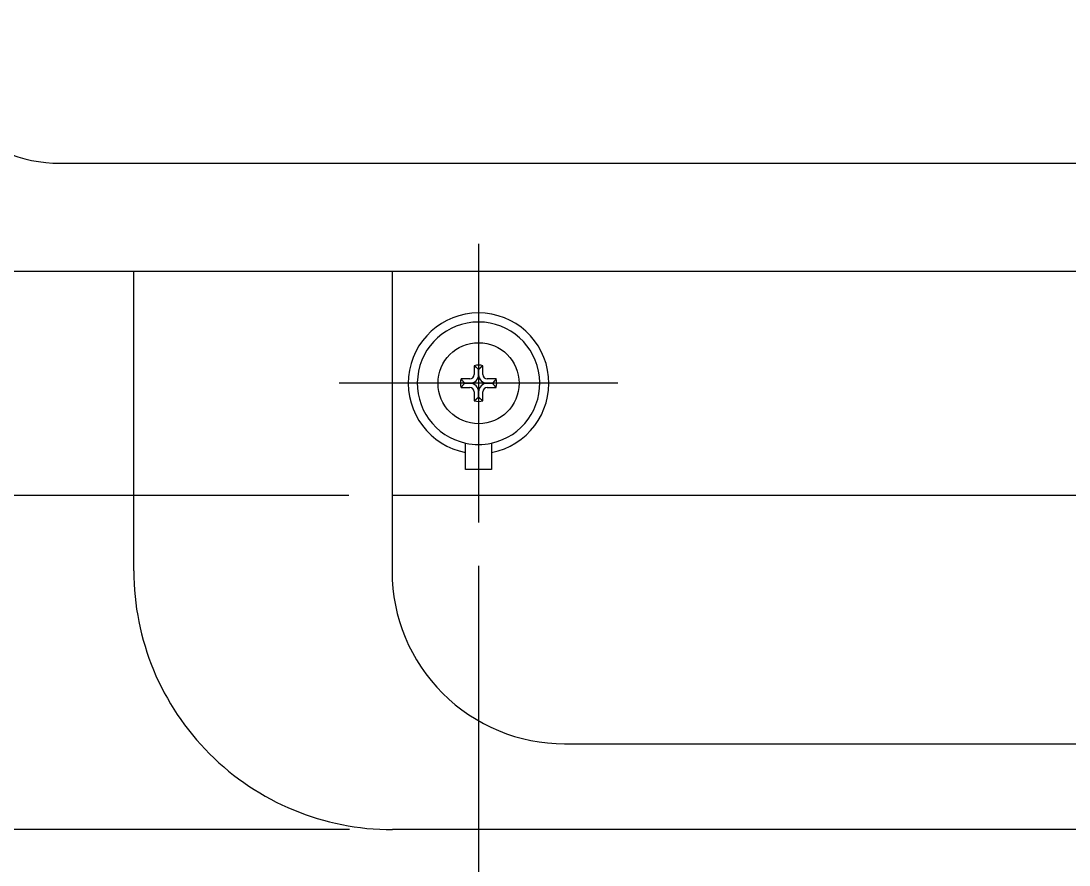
# Model space of a CAD drawing. Extents: x 17496 to 17916, y -10787 to -10193.
# Drawn here: x 17621.67 to 17645.97, y -10578.17 to -10558.6 of the extents above; entities that cross this region are included whole.
import ezdxf

# ---------------------------------------------------------------- set-up
doc = ezdxf.new("R2010")
doc.units = 0
doc.header["$LTSCALE"] = 7
doc.header["$MEASUREMENT"] = 0
doc.linetypes.add('CENTER', pattern=[2, 1.25, -0.25, 0.25, -0.25])
for name, color, linetype in [('CL', 1, 'CENTER'), ('D', 2, 'CONTINUOUS'), ('DWG', 7, 'CONTINUOUS')]:
    doc.layers.add(name, color=color, linetype=linetype)

msp = doc.modelspace()

# ---------------------------------------------------------------- linework, layer by layer
at = {"layer": 'CL', "linetype": 'CENTER'}
for p, q in [((17632.278, -10563.766), (17632.278, -10570.226)), ((17635.508, -10566.996), (17629.048, -10566.996))]:
    msp.add_line(p, q, dxfattribs=at)
at = {"layer": 'D'}
for p, q in [((17629.273, -10569.596), (17603.925, -10569.596)), ((17632.278, -10571.226), (17632.278, -10598.505)), ((17629.283, -10577.345), (17595.979, -10577.345))]:
    msp.add_line(p, q, dxfattribs=at)
at = {"layer": 'DWG'}
for p, q in [((17622.578, -10561.896), (17711.978, -10561.896)), ((17619.276, -10564.396), (17709.478, -10564.396)), ((17624.284, -10571.346), (17624.284, -10564.396)), ((17630.273, -10564.396), (17630.273, -10571.356)), ((17632.178, -10566.588), (17632.178, -10566.796)), ((17632.278, -10566.676), (17632.278, -10566.796)), ((17632.278, -10566.796), (17632.278, -10566.676)), ((17632.378, -10566.796), (17632.378, -10566.588)), ((17632.078, -10566.896), (17631.871, -10566.896)), ((17632.686, -10566.896), (17632.478, -10566.896)), ((17631.871, -10567.096), (17632.078, -10567.096)), ((17631.958, -10566.996), (17632.078, -10566.996)), ((17632.078, -10566.996), (17631.958, -10566.996)), ((17632.598, -10566.996), (17632.478, -10566.996)), ((17632.478, -10566.996), (17632.598, -10566.996)), ((17632.478, -10567.096), (17632.686, -10567.096)), ((17632.178, -10567.196), (17632.178, -10567.404)), ((17632.278, -10567.196), (17632.278, -10567.316)), ((17632.278, -10567.316), (17632.278, -10567.196)), ((17632.378, -10567.404), (17632.378, -10567.196)), ((17631.978, -10568.598), (17631.978, -10568.384)), ((17632.578, -10568.384), (17632.578, -10568.598)), ((17631.978, -10568.996), (17631.978, -10568.598)), ((17632.578, -10568.598), (17632.578, -10568.996)), ((17632.578, -10568.996), (17631.978, -10568.996)), ((17664.284, -10569.596), (17630.273, -10569.596)), ((17634.272, -10575.356), (17660.284, -10575.356)), ((17664.274, -10577.345), (17630.283, -10577.345))]:
    msp.add_line(p, q, dxfattribs=at)
msp.add_circle((17632.278, -10566.996), 0.94, dxfattribs=at)
for centre, radius, start, end in [((17622.578, -10558.596), 3.3, 180, 270), ((17632.278, -10566.996), 1.63, 280.6057, 259.3943), ((17632.278, -10566.996), 1.42, 282.1966, 257.8034), ((17632.278, -10566.996), 0.42, 76.2259, 103.7741), ((17632.278, -10566.996), 0.42, 166.2259, 193.7741), ((17632.078, -10566.796), 0.2, 270, 0), ((17632.078, -10566.796), 0.1, 270, 0), ((17632.478, -10566.796), 0.2, 180, 270), ((17632.478, -10566.796), 0.1, 180, 270), ((17632.278, -10566.996), 0.42, 346.2259, 13.7741), ((17632.078, -10567.196), 0.2, 0, 90), ((17632.078, -10567.196), 0.1, 0, 90), ((17632.478, -10567.196), 0.2, 90, 180), ((17632.478, -10567.196), 0.1, 90, 180), ((17632.278, -10566.996), 0.42, 256.2259, 283.7741), ((17632.278, -10566.996), 1.42, 257.8034, 282.1966), ((17630.283, -10571.346), 5.999, 179.9993, 270.0016), ((17634.272, -10571.356), 3.999, 179.9979, 270.0012)]:
    msp.add_arc(centre, radius, start, end, dxfattribs=at)
for points in [[(17632.178, -10566.588), (17632.234, -10566.632), (17632.278, -10566.676)], [(17632.378, -10566.588), (17632.322, -10566.632), (17632.278, -10566.676)], [(17631.871, -10566.896), (17631.914, -10566.952), (17631.958, -10566.996)], [(17632.686, -10566.896), (17632.642, -10566.952), (17632.598, -10566.996)], [(17631.871, -10567.096), (17631.914, -10567.04), (17631.958, -10566.996)], [(17632.686, -10567.096), (17632.642, -10567.04), (17632.598, -10566.996)], [(17632.178, -10567.404), (17632.234, -10567.36), (17632.278, -10567.316)], [(17632.378, -10567.404), (17632.322, -10567.36), (17632.278, -10567.316)]]:
    msp.add_open_spline(points, degree=2, dxfattribs=at)

doc.saveas('drawing.dxf')
